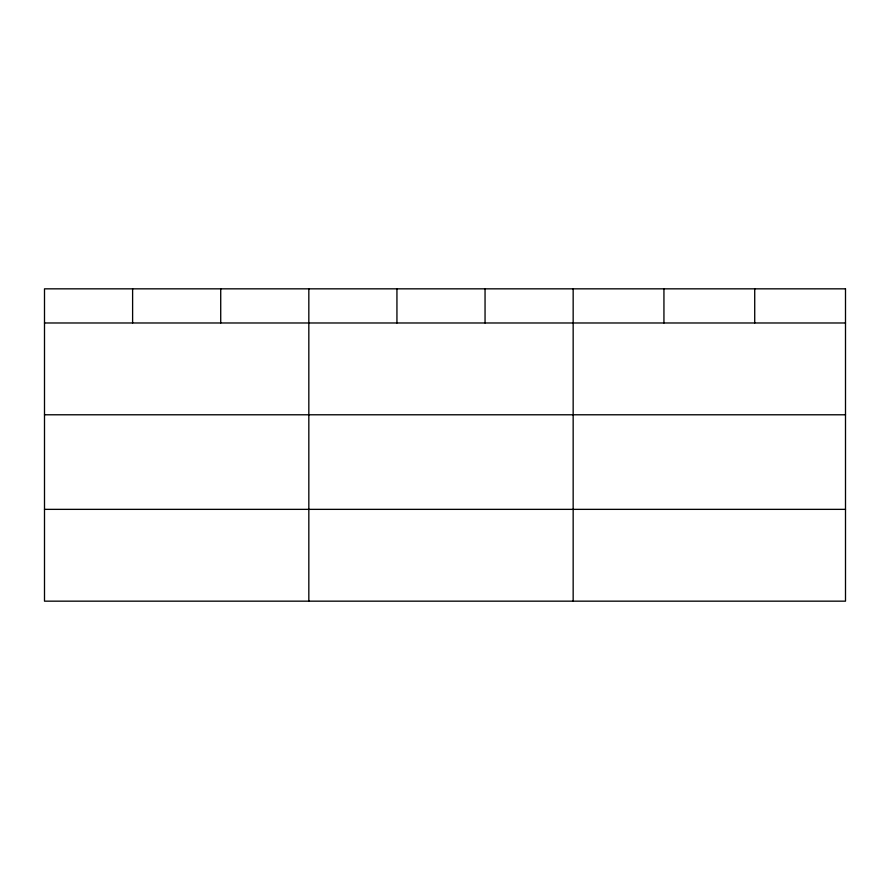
<?xml version="1.0" encoding="UTF-8"?>
<svg xmlns="http://www.w3.org/2000/svg" width="890" height="890" viewBox="0 0 890 890"><rect width="100%" height="100%" fill="white"/><g stroke="black" fill="none" stroke-linecap="round" stroke-linejoin="round"><path stroke-width="1.33" d="M44.5 322.981L845.5 322.981M44.5 414.784L845.5 414.784M44.5 509.358L845.5 509.358M754.72 288.838L754.72 322.981M663.94 288.838L663.94 322.981M573.16 288.838L573.16 601.162M485.05 288.838L485.05 322.981M396.94 288.838L396.94 322.981M308.83 288.838L308.83 601.162M220.72 288.838L220.72 322.981M132.61 288.838L132.61 322.981M845.5 288.838L44.5 288.838L44.5 601.162L845.5 601.162L845.5 288.838"/></g></svg>
